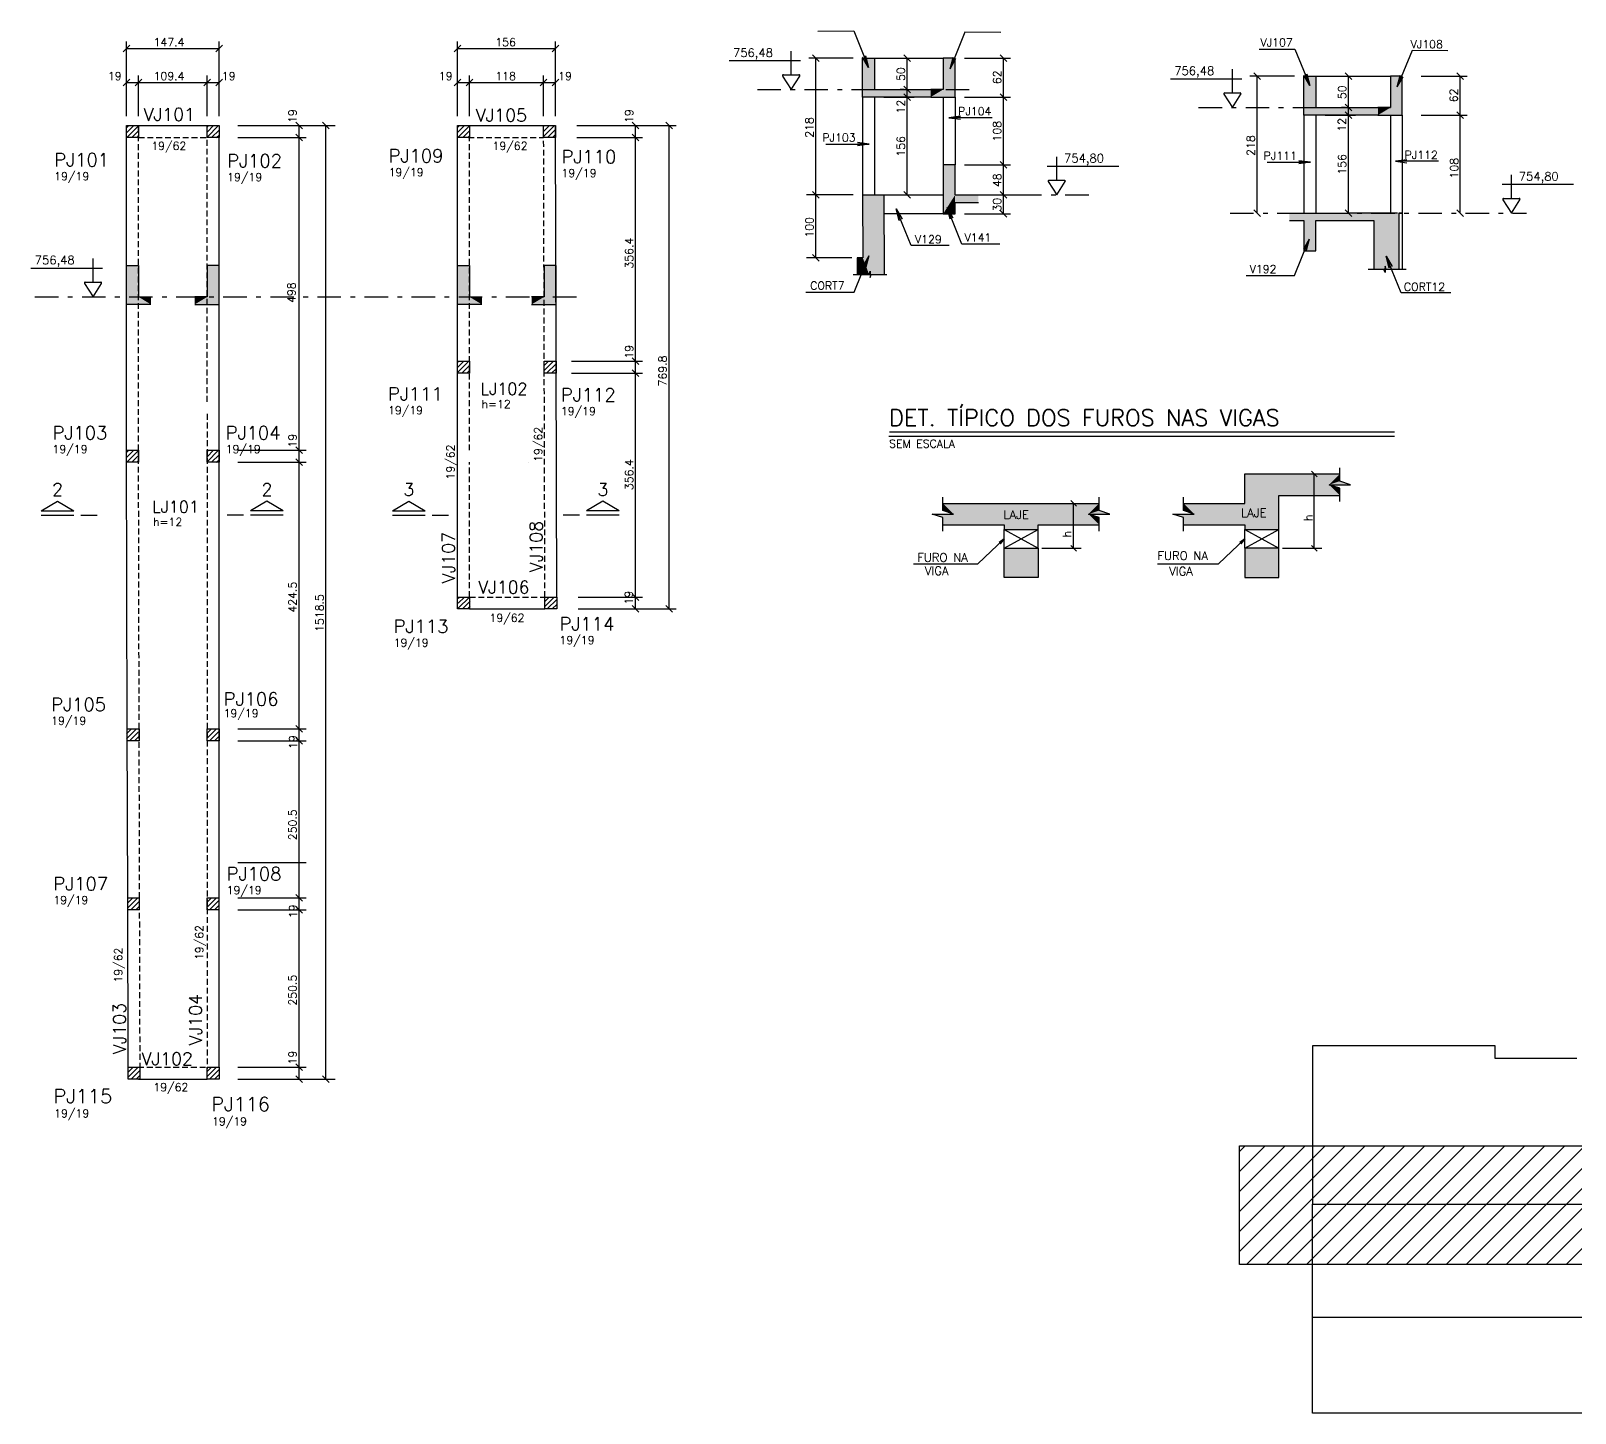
# Model space of a CAD drawing. Extents: x 64041 to 73506, y 0 to 6308.
# Drawn here: x 69678 to 72138, y 2997 to 5198 of the extents above; entities that cross this region are included whole.
import ezdxf

# ---------------------------------------------------------------- set-up
doc = ezdxf.new("R2010")
doc.units = 0
doc.header["$LTSCALE"] = 75
doc.header["$MEASUREMENT"] = 0
doc.linetypes.add('ESTILO_TQS_0003', pattern=[1, 0.5, -0.2, 0.1, -0.2])
doc.linetypes.add('HIDDEN2', pattern=[0.1875, 0.125, -0.0625])
doc.layers.get('0').update_dxf_attribs({"color": 3, "linetype": 'CONTINUOUS'})
for name, color, linetype in [('1', 3, 'CONTINUOUS'), ('204', 1, 'ESTILO_TQS_0003'), ('210', 3, 'HIDDEN2'), ('212', 3, 'CONTINUOUS'), ('213', 3, 'CONTINUOUS'), ('216', 3, 'CONTINUOUS'), ('220', 5, 'CONTINUOUS'), ('221', 1, 'CONTINUOUS'), ('222', 6, 'CONTINUOUS'), ('226', 4, 'CONTINUOUS'), ('230', 3, 'CONTINUOUS'), ('231', 1, 'CONTINUOUS'), ('233', 6, 'CONTINUOUS'), ('249', 1, 'CONTINUOUS'), ('250', 1, 'CONTINUOUS'), ('253', 253, 'CONTINUOUS')]:
    doc.layers.add(name, color=color, linetype=linetype)
doc.styles.get("Standard").update_dxf_attribs({"font": 'ROMANS.SHX'})

# ---------------------------------------------------------------- blocks, each defined once
blk = doc.blocks.new('_HEB62A6EED5-000', base_point=(588885.539592, 109504.88121))
for p, q in [((592476.2109, 108036.203498), (592644.600948, 108204.593547)), ((592476.2109, 108068.023303), (592612.781143, 108204.593547)), ((592476.2109, 108099.843109), (592580.961338, 108204.593547)), ((592476.2109, 108131.662914), (592549.141533, 108204.593547)), ((592476.2109, 108163.482719), (592517.321728, 108204.593547)), ((592476.2109, 108195.302524), (592485.501922, 108204.593547)), ((592487.52526, 108015.698054), (592676.420753, 108204.593547)), ((592519.345065, 108015.698054), (592708.240559, 108204.593547)), ((592551.16487, 108015.698054), (592740.060364, 108204.593547)), ((592582.984675, 108015.698054), (592771.880169, 108204.593547)), ((592614.804481, 108015.698054), (592803.699974, 108204.593547)), ((592646.624286, 108015.698054), (592835.519779, 108204.593547)), ((592678.444091, 108015.698054), (592867.339584, 108204.593547)), ((592710.263896, 108015.698054), (592899.159389, 108204.593547)), ((592742.083701, 108015.698054), (592930.979195, 108204.593547)), ((592773.903506, 108015.698054), (592962.799, 108204.593547)), ((592805.723312, 108015.698054), (592994.618805, 108204.593547)), ((592837.543117, 108015.698054), (593026.43861, 108204.593547)), ((592869.362922, 108015.698054), (593058.258415, 108204.593547)), ((592901.182727, 108015.698054), (593090.07822, 108204.593547)), ((592933.002532, 108015.698054), (593121.898026, 108204.593547)), ((592964.822337, 108015.698054), (593153.717831, 108204.593547)), ((592996.642142, 108015.698054), (593185.537636, 108204.593547)), ((593028.461948, 108015.698054), (593217.357441, 108204.593547)), ((593060.281753, 108015.698054), (593249.177246, 108204.593547)), ((593092.101558, 108015.698054), (593280.997051, 108204.593547)), ((593123.921363, 108015.698054), (593312.816856, 108204.593547)), ((593155.741168, 108015.698054), (593344.636662, 108204.593547)), ((593187.560973, 108015.698054), (593376.456467, 108204.593547)), ((593219.380779, 108015.698054), (593408.276272, 108204.593547)), ((593251.200584, 108015.698054), (593440.096077, 108204.593547)), ((593283.020389, 108015.698054), (593471.915882, 108204.593547)), ((593314.840194, 108015.698054), (593503.735687, 108204.593547)), ((593346.659999, 108015.698054), (593535.555493, 108204.593547)), ((593378.479804, 108015.698054), (593567.375298, 108204.593547)), ((593410.299609, 108015.698054), (593599.195103, 108204.593547)), ((593442.119415, 108015.698054), (593631.014908, 108204.593547)), ((593473.93922, 108015.698054), (593662.834713, 108204.593547)), ((593505.759025, 108015.698054), (593694.654518, 108204.593547)), ((593537.57883, 108015.698054), (593726.474323, 108204.593547)), ((593569.398635, 108015.698054), (593758.294129, 108204.593547)), ((593601.21844, 108015.698054), (593790.113934, 108204.593547)), ((593633.038246, 108015.698054), (593821.933739, 108204.593547)), ((593664.858051, 108015.698054), (593853.753544, 108204.593547)), ((593696.677856, 108015.698054), (593885.573349, 108204.593547)), ((593728.497661, 108015.698054), (593917.393154, 108204.593547)), ((593760.317466, 108015.698054), (593949.21296, 108204.593547)), ((593792.137271, 108015.698054), (593981.032765, 108204.593547)), ((593823.957076, 108015.698054), (594012.85257, 108204.593547)), ((593855.776882, 108015.698054), (594044.672375, 108204.593547)), ((593887.596687, 108015.698054), (594076.49218, 108204.593547)), ((593919.416492, 108015.698054), (594108.311985, 108204.593547)), ((593951.236297, 108015.698054), (594140.13179, 108204.593547)), ((593983.056102, 108015.698054), (594171.951596, 108204.593547)), ((594014.875907, 108015.698054), (594203.771401, 108204.593547)), ((594046.695713, 108015.698054), (594234.26457, 108203.266911)), ((594078.515518, 108015.698054), (594234.26457, 108171.447106)), ((594110.335323, 108015.698054), (594234.26457, 108139.627301)), ((594142.155128, 108015.698054), (594234.26457, 108107.807496)), ((594173.974933, 108015.698054), (594234.26457, 108075.987691)), ((594205.794738, 108015.698054), (594234.26457, 108044.167885))]:
    blk.add_line(p, q)
blk = doc.blocks.new('_HD52A70B891-001')
for p, q in [((3372.75062, 365.779033), (3384.077595, 377.106008)), ((3372.75062, 373.733985), (3376.122644, 377.106008)), ((3373.032547, 358.106008), (3391.75062, 376.824082)), ((3380.987498, 358.106008), (3391.75062, 368.869131)), ((3388.942449, 358.106008), (3391.75062, 360.91418))]:
    blk.add_line(p, q)
blk = doc.blocks.new('_HD52A70B891-002')
for p, q in [((3501.133607, 358.927848), (3519.311767, 377.106008)), ((3501.133607, 366.8828), (3511.356816, 377.106008)), ((3501.133607, 374.837751), (3503.401865, 377.106008)), ((3508.266719, 358.106008), (3520.133607, 369.972897)), ((3516.22167, 358.106008), (3520.133607, 362.017946))]:
    blk.add_line(p, q)
blk = doc.blocks.new('_HD52A70B891-003')
for p, q in [((3873.992401, 365.858883), (3885.239527, 377.106008)), ((3873.992401, 373.813834), (3877.284575, 377.106008)), ((3874.194478, 358.106008), (3892.992401, 376.903932)), ((3882.149429, 358.106008), (3892.992401, 368.94898)), ((3890.10438, 358.106008), (3892.992401, 360.994029))]:
    blk.add_line(p, q)
blk = doc.blocks.new('_HD52A70B891-004')
for p, q in [((4011.034753, 359.712111), (4028.42865, 377.106008)), ((4011.034753, 367.667063), (4020.473699, 377.106008)), ((4011.034753, 375.622014), (4012.518747, 377.106008)), ((4017.383601, 358.106008), (4030.034753, 370.75716)), ((4025.338552, 358.106008), (4030.034753, 362.802209))]:
    blk.add_line(p, q)
blk = doc.blocks.new('_HD52A70B891-005')
for p, q in [((3873.992401, -15.978779), (3891.677769, 1.706589)), ((3873.992401, -8.023828), (3883.722817, 1.706589)), ((3873.992401, -0.068876), (3875.767866, 1.706589)), ((3880.63272, -17.293411), (3892.992401, -4.93373)), ((3888.587671, -17.293411), (3892.992401, -12.888681))]:
    blk.add_line(p, q)
blk = doc.blocks.new('_HD52A70B891-006')
for p, q in [((4012.024079, -13.181273), (4026.91194, 1.706589)), ((4012.024079, -5.226322), (4018.956989, 1.706589)), ((4015.866892, -17.293411), (4031.024079, -2.136225)), ((4023.821843, -17.293411), (4031.024079, -10.091176))]:
    blk.add_line(p, q)
blk = doc.blocks.new('_HD52A70B891-009')
for p, q in [((3372.75062, -668.364634), (3388.695669, -652.419585)), ((3372.75062, -660.409683), (3380.740718, -652.419585)), ((3372.75062, -652.454732), (3372.785767, -652.419585)), ((3377.650621, -671.419585), (3391.75062, -657.319585)), ((3385.605572, -671.419585), (3391.75062, -665.274537))]:
    blk.add_line(p, q)
blk = doc.blocks.new('_HD52A70B891-010')
for p, q in [((3501.133607, -667.260868), (3515.97489, -652.419585)), ((3501.133607, -659.305917), (3508.019939, -652.419585)), ((3504.929841, -671.419585), (3520.133607, -656.215819)), ((3512.884793, -671.419585), (3520.133607, -664.17077))]:
    blk.add_line(p, q)

msp = doc.modelspace()

# ---------------------------------------------------------------- linework, layer by layer
for p, q in [((70471.2, 4511), (70471.2, 4511)), ((70471.2, 4511), (70471.2, 4511)), ((69694.4, 4426.5), (69746.4, 4426.5)), ((69757.5, 4426.5), (69783.5, 4426.5)), ((70016.8, 4426.5), (69990.8, 4426.5)), ((70079.9, 4426.5), (70027.9, 4426.5)), ((70254.1, 4426.5), (70306, 4426.5)), ((70317.1, 4426.5), (70343.1, 4426.5)), ((70552, 4426.5), (70526, 4426.5)), ((70615, 4426.5), (70563.1, 4426.5))]:
    msp.add_line(p, q)
at = {"layer": '1'}
for p, q in [((71021.9, 5154.5), (71131.3, 5154.5)), ((71724.8, 5125.6), (71843.6, 5125.6)), ((71002.9, 5092.5), (71002.9, 4936.5)), ((71021.9, 5092.5), (71021.9, 4936.5)), ((71111.5, 5092.5), (71111.5, 5092.5)), ((71131.3, 5092.5), (71131.3, 4984.5)), ((71150.3, 5092.5), (71150.3, 4984.5)), ((69830.6, 4530), (69830.6, 5047)), ((69849.6, 5047), (69958.9, 5047)), ((70376.8, 5047), (70494.8, 5047)), ((70515.9, 4296.2), (70513.8, 5047)), ((71705.8, 5063.6), (71705.8, 4907.6)), ((71724.8, 5063.6), (71724.8, 4907.6)), ((71823.8, 5063.6), (71823.8, 5063.6)), ((71843.6, 5063.6), (71843.6, 4907.6)), ((71862.6, 5063.6), (71862.6, 4907.6)), ((69978, 4530), (69978, 5028)), ((70357.8, 4530), (70357.8, 5028)), ((71036.9, 4936.5), (71131.3, 4936.5)), ((71131.3, 4906.5), (71036.9, 4906.5)), ((71857.1, 4907.6), (71862.6, 4907.6)), ((71862.6, 4907.6), (71862.6, 4818)), ((69831.6, 4086.4), (69830.6, 4530)), ((69978, 3547.5), (69978, 4532.1)), ((70357.8, 4296.2), (70357.8, 4535.4)), ((71228.5, 4373.9), (71228.5, 4403.9)), ((71282.5, 4373.9), (71282.5, 4403.9)), ((71611.9, 4373.9), (71611.9, 4403.9)), ((71665.9, 4373.9), (71665.9, 4403.9)), ((70376.8, 4277.2), (70496.9, 4277.2)), ((69832.3, 3817), (69831.6, 4086.4)), ((69833.1, 3544.9), (69832.3, 3817)), ((69849.6, 3528.5), (69958.9, 3528.5))]:
    msp.add_line(p, q, dxfattribs=at)
at = {"layer": '204'}
for p, q in [((70835.3, 5104.5), (71175.2, 5104.5)), ((71538.2, 5075.6), (71843.6, 5075.6)), ((71250.6, 4936.5), (71364.9, 4936.5)), ((71588.3, 4907.6), (72060.4, 4907.6)), ((71862.6, 4907.6), (71857.1, 4907.6)), ((71857.1, 4907.6), (71862.6, 4907.6)), ((69684.6, 4774.2), (70559.7, 4774.2))]:
    msp.add_line(p, q, dxfattribs=at)
at = {"layer": '210'}
for p, q in [((69849.6, 4530), (69849.6, 5047)), ((69849.6, 5028), (69958.9, 5028)), ((69958.9, 4607), (69958.9, 5028)), ((70375.1, 5028), (70494.8, 5028)), ((70376.8, 4530), (70376.8, 5028)), ((70496.9, 4296.1), (70494.9, 5028)), ((69959, 4588), (69959, 3544.9)), ((69850.6, 4086.5), (69849.6, 4530)), ((70376.8, 4296.2), (70376.8, 4511)), ((70376.8, 4296.2), (70496.9, 4296.2)), ((69851.3, 3817), (69850.6, 4086.5)), ((69852.1, 3545), (69851.3, 3817)), ((69848.7, 3547.5), (69959, 3547.5)), ((69959, 3528.5), (69959, 3547.5))]:
    msp.add_line(p, q, dxfattribs=at)
at = {"layer": '216'}
for p, q in [((69825.2, 5164.4), (69835.9, 5175)), ((69972.6, 5164.4), (69983.2, 5175)), ((70352.5, 5164.4), (70363.1, 5175)), ((70508.5, 5164.4), (70519.1, 5175)), ((70933.7, 5149.2), (70923.1, 5159.8)), ((71079.4, 5149.2), (71068.7, 5159.8)), ((71232.7, 5149.2), (71222.1, 5159.8)), ((69825.2, 5110.3), (69835.9, 5120.9)), ((69844.2, 5110.3), (69854.9, 5120.9)), ((69844.2, 5110.3), (69854.9, 5120.9)), ((69953.6, 5110.3), (69964.2, 5120.9)), ((69953.6, 5110.3), (69964.2, 5120.9)), ((69972.6, 5110.3), (69983.2, 5120.9)), ((70352.5, 5110.3), (70363.1, 5120.9)), ((70371.5, 5110.3), (70382.1, 5120.9)), ((70371.5, 5110.3), (70382.1, 5120.9)), ((70489.5, 5110.3), (70500.1, 5120.9)), ((70489.5, 5110.3), (70500.1, 5120.9)), ((70508.5, 5110.3), (70519.1, 5120.9)), ((71636.6, 5120.3), (71626, 5130.9)), ((71782.3, 5120.3), (71771.7, 5130.9)), ((71960, 5120.3), (71949.4, 5130.9)), ((71079.4, 5099.2), (71068.7, 5109.8)), ((71079.4, 5099.2), (71068.7, 5109.8)), ((71079.4, 5087.2), (71068.7, 5097.8)), ((71079.4, 5087.2), (71068.7, 5097.8)), ((71232.7, 5087.2), (71222.1, 5097.8)), ((71232.7, 5087.2), (71222.1, 5097.8)), ((71782.3, 5070.3), (71771.7, 5080.9)), ((71782.3, 5070.3), (71771.7, 5080.9)), ((71782.3, 5058.3), (71771.7, 5068.9)), ((71960, 5058.3), (71949.4, 5068.9)), ((71960, 5058.3), (71949.4, 5068.9)), ((70110.6, 5041.7), (70100, 5052.3)), ((70153.1, 5041.7), (70142.5, 5052.3)), ((70646.5, 5041.7), (70635.9, 5052.3)), ((70699.9, 5041.7), (70689.3, 5052.3)), ((70110.6, 5022.7), (70100, 5033.3)), ((70110.6, 5022.7), (70100, 5033.3)), ((70646.5, 5022.7), (70635.9, 5033.3)), ((70646.5, 5022.7), (70635.9, 5033.3)), ((71232.7, 4979.2), (71222.1, 4989.8)), ((71232.7, 4979.2), (71222.1, 4989.8)), ((70933.7, 4931.2), (70923.1, 4941.8)), ((70933.7, 4931.2), (70923.1, 4941.8)), ((71079.4, 4931.2), (71068.7, 4941.8)), ((71232.7, 4931.2), (71222.1, 4941.8)), ((71232.7, 4931.2), (71222.1, 4941.8)), ((71232.7, 4901.2), (71222.1, 4911.8)), ((71636.6, 4902.3), (71626, 4912.9)), ((71636.6, 4902.3), (71626, 4912.9)), ((71782.3, 4902.3), (71771.7, 4912.9)), ((71782.3, 4902.3), (71771.7, 4912.9)), ((71960, 4902.3), (71949.4, 4912.9)), ((71960, 4902.3), (71949.4, 4912.9)), ((70933.7, 4831.2), (70923.1, 4841.8)), ((70646.5, 4666.3), (70635.9, 4676.9)), ((70646.5, 4666.3), (70635.9, 4676.9)), ((70646.5, 4647.3), (70635.9, 4657.9)), ((70646.5, 4647.3), (70635.9, 4657.9)), ((70110.6, 4524.6), (70100, 4535.3)), ((70110.6, 4524.6), (70100, 4535.3)), ((70110.6, 4505.6), (70100, 4516.3)), ((70110.6, 4505.6), (70100, 4516.3)), ((71727, 4487.7), (71718.1, 4496.6)), ((71343.5, 4440.9), (71334.7, 4449.8)), ((71343.5, 4369.4), (71334.7, 4378.3)), ((71727, 4369.4), (71718.1, 4378.3)), ((70646.5, 4290.9), (70635.9, 4301.5)), ((70646.5, 4290.9), (70635.9, 4301.5)), ((70646.5, 4271.9), (70635.9, 4282.5)), ((70699.9, 4271.9), (70689.3, 4282.5)), ((70110.6, 4081.1), (70100, 4091.7)), ((70110.6, 4081.1), (70100, 4091.7)), ((70110.6, 4062.1), (70100, 4072.7)), ((70110.6, 4062.1), (70100, 4072.7)), ((70110.6, 3811.7), (70100, 3822.3)), ((70110.6, 3811.7), (70100, 3822.3)), ((70110.6, 3792.7), (70100, 3803.3)), ((70110.6, 3792.7), (70100, 3803.3)), ((70110.6, 3542.2), (70100, 3552.8)), ((70110.6, 3542.2), (70100, 3552.8)), ((70110.6, 3523.2), (70100, 3533.8)), ((70110.6, 3523.2), (70100, 3533.8)), ((70153.1, 3523.2), (70142.5, 3533.8))]:
    msp.add_line(p, q, dxfattribs=at)
at = {"layer": '220'}
for p, q in [((71150.3, 4984.5), (71131.3, 4984.5)), ((71131.3, 4984.5), (71131.3, 4906.5)), ((71150.3, 4936.5), (71150.3, 4984.5)), ((71002.9, 4936.5), (71036.9, 4936.5)), ((71036.9, 4936.5), (71037.2, 4810)), ((71150.3, 4936.5), (71187.4, 4936.5)), ((71150.3, 4906.5), (71150.3, 4924.5)), ((71150.3, 4924.5), (71187.4, 4924.5)), ((71131.3, 4906.5), (71150.3, 4906.5)), ((71682.8, 4907.6), (71777.3, 4907.6)), ((71855.1, 4907.6), (71777.3, 4907.6)), ((71777.3, 4895.6), (71817.1, 4895.6)), ((71817.1, 4895.6), (71817.3, 4818)), ((71857.1, 4907.6), (71857.3, 4818)), ((71130.9, 4445.4), (71379.8, 4445.4))]:
    msp.add_line(p, q, dxfattribs=at)
for points in [[(71111.5, 5092.5), (71002.9, 5092.5), (71002.9, 5154.5), (71021.9, 5154.5), (71021.9, 5104.5), (71111.5, 5104.5)], [(71111.5, 5092.5), (71150.3, 5092.5), (71150.3, 5154.5), (71131.3, 5154.5), (71131.3, 5104.5), (71111.5, 5104.5)], [(71823.8, 5063.6), (71705.8, 5063.6), (71705.8, 5125.6), (71724.8, 5125.6), (71724.8, 5075.6), (71823.8, 5075.6)], [(71823.8, 5063.6), (71862.6, 5063.6), (71862.6, 5125.6), (71843.6, 5125.6), (71843.6, 5075.6), (71823.8, 5075.6)], [(71002.9, 4936.5), (71003.2, 4836.5), (70994.3, 4836.5), (70994.3, 4810)], [(71682.8, 4895.6), (71682.8, 4895.6), (71705.8, 4895.6), (71705.8, 4847.6), (71724.8, 4847.6), (71724.8, 4895.6), (71817.1, 4895.6)], [(69869.4, 4762.2), (69830.6, 4762.2), (69830.6, 4824.2), (69849.6, 4824.2), (69849.6, 4774.2), (69869.4, 4774.2)], [(69939.1, 4762.2), (69978, 4762.2), (69978, 4824.2), (69959, 4824.2), (69959, 4774.2), (69939.1, 4774.2)], [(70396.6, 4762.2), (70357.8, 4762.2), (70357.8, 4824.2), (70376.8, 4824.2), (70376.8, 4774.2), (70396.6, 4774.2)], [(70475.7, 4762.2), (70514.6, 4762.2), (70514.6, 4824.2), (70495.6, 4824.2), (70495.6, 4774.2), (70475.7, 4774.2)], [(71514.3, 4445.4), (71611.9, 4445.4), (71611.9, 4492.2), (71763.2, 4492.2)], [(71514.3, 4411.3), (71611.9, 4411.3), (71611.9, 4403.9), (71665.9, 4403.9), (71665.9, 4458.1), (71763.2, 4458.1)], [(71130.9, 4411.3), (71228.5, 4411.3), (71228.5, 4403.9), (71282.5, 4403.9), (71282.5, 4411.3), (71379.8, 4411.3)], [(71228.5, 4373.9), (71282.5, 4373.9), (71282.5, 4327.3), (71228.5, 4327.3), (71228.5, 4373.9)], [(71611.9, 4373.9), (71611.9, 4327.3), (71665.9, 4327.3), (71665.9, 4373.9), (71611.9, 4373.9)]]:
    msp.add_lwpolyline(points, dxfattribs=at)
at = {"layer": '221'}
for p, q in [((71228.5, 4373.9), (71282.5, 4403.9)), ((71228.5, 4403.9), (71282.5, 4373.9)), ((71611.9, 4373.9), (71665.9, 4403.9)), ((71611.9, 4403.9), (71665.9, 4373.9))]:
    msp.add_line(p, q, dxfattribs=at)
for points in [[(70931.7, 5197.4), (70988.8, 5197.8), (71012.3, 5139.7), (71007.6, 5157.9), (71012.3, 5139.7), (71003, 5156)], [(71223, 5195.1), (71165.9, 5195.6), (71142.4, 5137.5), (71147.1, 5155.6), (71142.4, 5137.5), (71151.6, 5153.8)], [(71634.7, 5168.5), (71691.7, 5168.9), (71715.2, 5110.8), (71710.5, 5129), (71715.2, 5110.8), (71706, 5127.1)], [(71935.3, 5166.2), (71878.2, 5166.7), (71854.7, 5108.6), (71859.4, 5126.7), (71854.7, 5108.6), (71864, 5124.9)], [(71209.4, 5059.6), (71140.5, 5059.6), (71159, 5062.1), (71140.5, 5059.6), (71159, 5057.2)], [(70944.4, 5017.4), (71013.3, 5017.4), (70994.7, 5019.9), (71013.3, 5017.4), (70994.7, 5015)], [(71647.3, 4988.5), (71716.2, 4988.5), (71697.6, 4991), (71716.2, 4988.5), (71697.6, 4986.1)], [(71920.5, 4990.1), (71851.6, 4990.1), (71870.1, 4992.5), (71851.6, 4990.1), (71870.1, 4987.6)], [(71140.9, 4856.1), (71080.1, 4856.1), (71056.6, 4914.2), (71061.3, 4896), (71056.6, 4914.2), (71065.8, 4897.8)], [(71221.8, 4858.4), (71161, 4858.4), (71137.4, 4916.5), (71142.2, 4898.3), (71137.4, 4916.5), (71146.7, 4900.2)], [(71613.8, 4808.2), (71690.9, 4808.2), (71714.4, 4866.3), (71709.7, 4848.1), (71714.4, 4866.3), (71705.2, 4850)], [(70912.4, 4781.6), (70989.5, 4781.6), (71013, 4839.7), (71008.3, 4821.6), (71013, 4839.7), (71003.7, 4823.4)], [(71869, 4818), (71836.8, 4818), (71835.1, 4823), (71835.1, 4813), (71833.4, 4818), (71808.4, 4818)], [(71940.2, 4780.8), (71860.6, 4780.8), (71837, 4838.9), (71841.7, 4820.7), (71837, 4838.9), (71846.3, 4822.5)], [(70988, 4810), (71013.3, 4810), (71014.9, 4815), (71014.9, 4805), (71016.6, 4810), (71041.7, 4810)], [(71763.2, 4448.1), (71763.2, 4469.4), (71746.2, 4475.1), (71780.2, 4475.1), (71763.2, 4480.8), (71763.2, 4502.2)], [(71130.9, 4401.3), (71130.9, 4422.7), (71113.8, 4428.3), (71147.9, 4428.3), (71130.9, 4434), (71130.9, 4455.4)], [(71379.8, 4401.3), (71379.8, 4422.7), (71362.8, 4428.3), (71396.8, 4428.3), (71379.8, 4434), (71379.8, 4455.4)], [(71514.3, 4401.3), (71514.3, 4422.7), (71497.3, 4428.3), (71531.3, 4428.3), (71514.3, 4434), (71514.3, 4455.4)]]:
    msp.add_lwpolyline(points, dxfattribs=at)
at = {"layer": '222'}
for p, q in [((71045.7, 4559.2), (71850.2, 4559.2)), ((69832.3, 3817), (69851.3, 3817)), ((69832.3, 3798), (69832.3, 3817)), ((69851.3, 3798), (69851.3, 3817)), ((69958.9, 3817), (69977.9, 3817)), ((69958.9, 3798), (69958.9, 3817)), ((69977.9, 3798), (69977.9, 3817)), ((69851.3, 3798), (69832.3, 3798)), ((69977.9, 3798), (69958.9, 3798)), ((69833.1, 3547.5), (69852.1, 3547.5)), ((69833.1, 3528.5), (69833.1, 3547.5)), ((69852.1, 3528.5), (69852.1, 3547.5)), ((69958.9, 3547.5), (69977.9, 3547.5)), ((69958.9, 3528.5), (69958.9, 3547.5)), ((69977.9, 3547.5), (69977.9, 3528.5)), ((69852.1, 3528.5), (69833.1, 3528.5)), ((69977.1, 3528.5), (69958.1, 3528.5)), ((69977.9, 3528.5), (69958.9, 3528.5))]:
    msp.add_line(p, q, dxfattribs=at)
for points in [[(69830.6, 5028), (69830.6, 5047), (69849.6, 5047), (69849.6, 5028), (69830.6, 5028)], [(69958.9, 5028), (69958.9, 5047), (69977.9, 5047), (69977.9, 5028), (69958.9, 5028)], [(70357.8, 5028), (70357.8, 5047), (70376.8, 5047), (70376.8, 5028), (70357.8, 5028)], [(70494.8, 5028), (70494.8, 5047), (70513.8, 5047), (70513.8, 5028), (70494.8, 5028)], [(70357.8, 4652.6), (70357.8, 4671.6), (70376.8, 4671.6), (70376.8, 4652.6), (70357.8, 4652.6)], [(70495.8, 4652.6), (70495.8, 4671.6), (70514.8, 4671.6), (70514.8, 4652.6), (70495.8, 4652.6)], [(69830.6, 4510.9), (69830.6, 4530), (69849.6, 4530), (69849.6, 4511), (69830.6, 4511)], [(69958.9, 4510.9), (69958.9, 4530), (69977.9, 4530), (69977.9, 4511), (69958.9, 4511)], [(70357.8, 4277.2), (70357.8, 4296.2), (70376.8, 4296.2), (70376.8, 4277.2), (70357.8, 4277.2)], [(70496.9, 4277.2), (70496.9, 4296.2), (70515.9, 4296.2), (70515.9, 4277.2), (70496.9, 4277.2)], [(69831.6, 4067.4), (69831.6, 4086.4), (69850.6, 4086.4), (69850.6, 4067.4), (69831.6, 4067.4)], [(69958.9, 4067.4), (69958.9, 4086.4), (69977.9, 4086.4), (69977.9, 4067.4), (69958.9, 4067.4)], [(69958.9, 3528.5), (69958.9, 3547.5), (69977.9, 3547.5), (69977.9, 3528.5), (69958.9, 3528.5)]]:
    msp.add_lwpolyline(points, dxfattribs=at)
at = {"layer": '226'}
for p, q in [((69694.4, 4433.7), (69720.4, 4448.7)), ((69694.4, 4433.7), (69746.4, 4433.7)), ((69720.4, 4448.7), (69746.4, 4433.7)), ((70053.9, 4448.7), (70027.9, 4433.7)), ((70079.9, 4433.7), (70027.9, 4433.7)), ((70079.9, 4433.7), (70053.9, 4448.7)), ((70254.1, 4433.7), (70280.1, 4448.7)), ((70254.1, 4433.7), (70306, 4433.7)), ((70280.1, 4448.7), (70306, 4433.7)), ((70589, 4448.7), (70563.1, 4433.7)), ((70615, 4433.7), (70563.1, 4433.7)), ((70615, 4433.7), (70589, 4448.7))]:
    msp.add_line(p, q, dxfattribs=at)
at = {"layer": '230'}
msp.add_line((71719.8, 3149.5), (73294.4, 3149.5), dxfattribs=at)
for points in [[(72140.4, 3561.5), (72010.8, 3561.5), (72010.8, 3581.5), (71719.8, 3581.5), (71719.8, 3329.5), (72140.4, 3329.5)], [(71719.8, 3329.5), (73294.4, 3329.5), (73294.4, 2996.5), (71719.8, 2996.5), (71719.8, 3329.5)]]:
    msp.add_lwpolyline(points, dxfattribs=at)
at = {"layer": '231'}
for p, q in [((70790.2, 5150.5), (70904.2, 5150.5)), ((70889.2, 5128), (70889.2, 5165.5)), ((70875.6, 5125.9), (70889.2, 5104.5)), ((70876.8, 5128), (70889.2, 5128)), ((70889.2, 5128), (70901.6, 5128)), ((70889.2, 5104.5), (70902.8, 5125.9)), ((71493.2, 5121.6), (71607.1, 5121.6)), ((71592.1, 5099.1), (71592.1, 5136.6)), ((71578.6, 5097), (71592.1, 5075.6)), ((71579.7, 5099.1), (71592.1, 5099.1)), ((71592.1, 5099.1), (71604.5, 5099.1)), ((71592.1, 5075.6), (71605.7, 5097)), ((71312.2, 4960), (71312.2, 4997.5)), ((71297.2, 4982.5), (71411.2, 4982.5)), ((71298.6, 4957.9), (71312.2, 4936.5)), ((71299.8, 4960), (71312.2, 4960)), ((71312.2, 4960), (71324.6, 4960)), ((71312.2, 4936.5), (71325.8, 4957.9)), ((72021.5, 4953.6), (72135.4, 4953.6)), ((72036.5, 4931.1), (72036.5, 4968.6)), ((72022.9, 4929), (72036.5, 4907.6)), ((72024, 4931.1), (72036.4, 4931.1)), ((72036.5, 4931.1), (72048.9, 4931.1)), ((72036.5, 4907.6), (72050, 4929)), ((69777.1, 4797.7), (69777.1, 4835.2)), ((69678.1, 4820.2), (69792.1, 4820.2)), ((69764.7, 4797.7), (69777.1, 4797.7)), ((69777.1, 4797.7), (69789.5, 4797.7)), ((69763.5, 4795.6), (69777.1, 4774.2)), ((69777.1, 4774.2), (69790.6, 4795.6)), ((71044.8, 4552.4), (71850.2, 4552.4))]:
    msp.add_line(p, q, dxfattribs=at)
msp.add_lwpolyline([(71603.1, 3422.3), (73361.2, 3422.3), (73361.2, 3233.4), (71603.1, 3233.4), (71603.1, 3422.3)], dxfattribs=at)
for centre, start, end in [((70876.8, 5126.6), 90, 212.3723), ((70901.6, 5126.6), 327.623, 90), ((71579.7, 5097.7), 90, 212.3723), ((71604.5, 5097.7), 327.623, 90), ((71299.8, 4958.6), 90, 212.377), ((71324.6, 4958.6), 327.6277, 90), ((72024, 4929.7), 90, 212.377), ((72048.9, 4929.7), 327.6277, 90), ((69764.7, 4796.4), 90, 212.3723), ((69789.5, 4796.4), 327.623, 90)]:
    msp.add_arc(centre, 1.36, start, end, dxfattribs=at)
at = {"layer": '249'}
for points in [[(71084, 4349.1), (71186.5, 4349.1), (71228.5, 4388.9), (71222.2, 4381.1), (71228.5, 4388.9), (71220.4, 4383)], [(71472.7, 4349.1), (71569.9, 4349.1), (71611.9, 4388.9), (71605.6, 4381.1), (71611.9, 4388.9), (71603.8, 4383)]]:
    msp.add_lwpolyline(points, dxfattribs=at)
at = {"layer": '250'}
for p, q in [((69830.6, 5126.9), (69830.6, 5181)), ((69830.6, 5169.7), (69977.9, 5169.7)), ((69977.9, 5126.9), (69977.9, 5181)), ((70357.8, 5126.9), (70357.8, 5181)), ((70357.8, 5169.7), (70513.8, 5169.7)), ((70513.8, 5126.9), (70513.8, 5181)), ((70987.9, 5154.5), (70917.1, 5154.5)), ((70928.4, 4936.5), (70928.4, 5154.5)), ((71061.6, 5154.5), (71062.8, 5154.5)), ((71074.1, 5104.5), (71074.1, 5154.5)), ((71165.3, 5154.5), (71238.7, 5154.5)), ((71227.4, 5092.5), (71227.4, 5154.5)), ((69830.6, 5062), (69830.6, 5126.9)), ((69849.6, 5062), (69849.6, 5126.9)), ((69958.9, 5062), (69958.9, 5126.9)), ((69977.9, 5062), (69977.9, 5126.9)), ((70357.8, 5062), (70357.8, 5126.9)), ((70376.8, 5062), (70376.8, 5126.9)), ((70494.8, 5062), (70494.8, 5126.9)), ((70513.8, 5062), (70513.8, 5126.9)), ((71690.8, 5125.6), (71620, 5125.6)), ((71631.3, 4907.6), (71631.3, 5125.6)), ((71764.5, 5125.6), (71765.7, 5125.6)), ((71777, 5075.6), (71777, 5125.6)), ((71892.6, 5125.6), (71966, 5125.6)), ((71954.7, 5063.6), (71954.7, 5125.6)), ((69830.6, 5115.6), (69849.6, 5115.6)), ((69849.6, 5115.6), (69958.9, 5115.6)), ((69958.9, 5115.6), (69977.9, 5115.6)), ((70357.8, 5115.6), (70376.8, 5115.6)), ((70376.8, 5115.6), (70494.8, 5115.6)), ((70494.8, 5115.6), (70513.8, 5115.6)), ((71036.9, 5092.5), (71085.3, 5092.5)), ((71069.4, 5104.5), (71062.8, 5104.5)), ((71074.1, 5092.5), (71074.1, 5104.5)), ((71074.1, 4936.5), (71074.1, 5092.5)), ((71165.3, 5092.5), (71238.7, 5092.5)), ((71227.4, 4984.5), (71227.4, 5092.5)), ((71772.3, 5075.6), (71765.7, 5075.6)), ((71777, 5063.6), (71777, 5075.6)), ((70007.9, 5047), (70116.5, 5047)), ((70105.3, 5028), (70105.3, 5047)), ((70116.5, 5047), (70162.8, 5047)), ((70147.8, 3528.5), (70147.8, 5047)), ((70547.9, 5047), (70652.5, 5047)), ((70641.2, 5028), (70641.2, 5047)), ((70652.5, 5047), (70705.8, 5047)), ((70694.6, 4277.2), (70694.6, 5047)), ((71739.8, 5063.6), (71788.2, 5063.6)), ((71777, 4907.6), (71777, 5063.6)), ((71892.6, 5063.6), (71966, 5063.6)), ((71954.7, 4907.6), (71954.7, 5063.6)), ((70007.9, 5028), (70116.5, 5028)), ((70105.3, 4530), (70105.3, 5028)), ((70547.9, 5028), (70652.5, 5028)), ((70641.2, 4671.6), (70641.2, 5028)), ((71165.3, 4984.5), (71238.7, 4984.5)), ((71227.4, 4936.5), (71227.4, 4984.5)), ((70985.8, 4936.5), (70913.4, 4936.5)), ((70987.9, 4936.5), (70917.1, 4936.5)), ((70928.4, 4836.5), (70928.4, 4936.5)), ((71165.3, 4936.5), (71251.4, 4936.5)), ((71165.3, 4936.5), (71250.6, 4936.5)), ((71165.3, 4936.5), (71238.7, 4936.5)), ((71227.4, 4906.5), (71227.4, 4936.5)), ((71165.3, 4906.5), (71238.7, 4906.5)), ((70985.8, 4836.5), (70913.4, 4836.5)), ((70539.4, 4671.6), (70652.5, 4671.6)), ((70539.4, 4652.6), (70652.5, 4652.6)), ((70641.2, 4652.6), (70641.2, 4671.6)), ((70641.2, 4296.2), (70641.2, 4652.6)), ((70007.9, 4530), (70116.5, 4530)), ((70105.3, 4511), (70105.3, 4530)), ((70007.9, 4511), (70116.5, 4511)), ((70105.3, 3547.5), (70105.3, 4511)), ((71722.5, 4373.9), (71722.5, 4492.2)), ((71339.1, 4373.9), (71339.1, 4445.4)), ((71288.5, 4373.9), (71351, 4373.9)), ((71671.9, 4373.9), (71734.5, 4373.9)), ((70549.9, 4296.2), (70652.5, 4296.2)), ((70641.2, 4277.2), (70641.2, 4296.2)), ((70549.9, 4277.2), (70652.5, 4277.2)), ((70652.5, 4277.2), (70705.8, 4277.2)), ((70007.9, 4086.4), (70116.5, 4086.4)), ((70105.3, 4067.4), (70105.3, 4086.4)), ((70007.9, 4067.4), (70116.5, 4067.4)), ((70007.9, 3873.6), (70116.5, 3873.6)), ((70007.9, 3817), (70116.5, 3817)), ((70105.3, 3798), (70105.3, 3817)), ((70007.9, 3798), (70116.5, 3798)), ((70007.9, 3547.5), (70116.5, 3547.5)), ((70105.3, 3528.5), (70105.3, 3547.5)), ((70007.9, 3528.5), (70116.5, 3528.5)), ((70116.5, 3528.5), (70162.8, 3528.5))]:
    msp.add_line(p, q, dxfattribs=at)
at = {"layer": '253'}
for points in [[(71021.9, 5104.5), (71021.9, 5154.5), (71002.9, 5154.5)], [(71021.9, 5104.5), (71002.9, 5154.5), (71002.9, 5092.5)], [(71131.3, 5104.5), (71131.3, 5154.5), (71150.3, 5154.5)], [(71131.3, 5104.5), (71150.3, 5154.5), (71150.3, 5092.5)], [(71724.8, 5075.6), (71724.8, 5125.6), (71705.8, 5125.6)], [(71724.8, 5075.6), (71705.8, 5125.6), (71705.8, 5063.6)], [(71843.6, 5075.6), (71843.6, 5125.6), (71862.6, 5125.6)], [(71843.6, 5075.6), (71862.6, 5125.6), (71862.6, 5063.6)], [(71021.9, 5104.5), (71002.9, 5092.5), (71111.5, 5092.5)], [(71021.9, 5104.5), (71111.5, 5092.5), (71111.5, 5104.5)], [(71131.3, 5104.5), (71150.3, 5092.5), (71111.5, 5092.5)], [(71131.3, 5104.5), (71111.5, 5092.5), (71111.5, 5104.5)], [(71724.8, 5075.6), (71705.8, 5063.6), (71823.8, 5063.6)], [(71724.8, 5075.6), (71823.8, 5063.6), (71823.8, 5075.6)], [(71823.8, 5075.6), (71823.8, 5063.6), (71823.8, 5063.6)], [(71843.6, 5075.6), (71862.6, 5063.6), (71823.8, 5063.6)], [(71843.6, 5075.6), (71823.8, 5063.6), (71823.8, 5075.6)], [(71150.3, 4936.5), (71131.3, 4906.5), (71150.3, 4984.5)], [(71150.3, 4984.5), (71131.3, 4906.5), (71131.3, 4984.5)], [(71003.2, 4836.5), (71002.9, 4936.5), (71036.9, 4936.5)], [(71036.9, 4936.5), (71013.3, 4810), (71003.2, 4836.5)], [(71014.9, 4815), (71013.3, 4810), (71036.9, 4936.5)], [(71014.9, 4805), (71014.9, 4815), (71036.9, 4936.5)], [(71014.9, 4805), (71036.9, 4936.5), (71016.6, 4810)], [(71036.9, 4936.5), (71037.2, 4810), (71016.6, 4810)], [(71150.3, 4936.5), (71150.3, 4906.5), (71131.3, 4906.5)], [(71150.3, 4936.5), (71187.4, 4936.5), (71150.3, 4924.5)], [(71150.3, 4936.5), (71150.3, 4924.5), (71150.3, 4906.5)], [(71150.3, 4924.5), (71187.4, 4936.5), (71187.4, 4924.5)], [(71705.8, 4895.6), (71682.8, 4895.6), (71777.3, 4907.6)], [(71777.3, 4907.6), (71682.8, 4895.6), (71682.8, 4907.6)], [(71724.8, 4895.6), (71705.8, 4895.6), (71777.3, 4907.6)], [(71724.8, 4847.6), (71705.8, 4847.6), (71724.8, 4895.6)], [(71705.8, 4847.6), (71705.8, 4895.6), (71724.8, 4895.6)], [(71777.3, 4907.6), (71777.3, 4895.6), (71724.8, 4895.6)], [(71857.1, 4907.6), (71777.3, 4907.6), (71777.3, 4895.6)], [(71857.1, 4907.6), (71777.3, 4895.6), (71817.1, 4895.6)], [(71857.1, 4907.6), (71817.1, 4895.6), (71817.3, 4818)], [(71857.1, 4907.6), (71817.3, 4818), (71833.4, 4818)], [(71857.1, 4907.6), (71833.4, 4818), (71835.1, 4823)], [(71857.1, 4907.6), (71835.1, 4823), (71836.8, 4818)], [(71857.1, 4907.6), (71836.8, 4818), (71857.1, 4907.6)], [(71857.3, 4818), (71857.1, 4907.6), (71836.8, 4818)], [(69849.6, 4774.2), (69849.6, 4824.2), (69830.6, 4824.2)], [(69849.6, 4774.2), (69830.6, 4824.2), (69830.6, 4762.2)], [(69959, 4774.2), (69959, 4824.2), (69978, 4824.2)], [(69959, 4774.2), (69978, 4824.2), (69978, 4762.2)], [(70376.8, 4774.2), (70376.8, 4824.2), (70357.8, 4824.2)], [(70376.8, 4774.2), (70357.8, 4824.2), (70357.8, 4762.2)], [(70495.6, 4774.2), (70495.6, 4824.2), (70514.6, 4824.2)], [(70495.6, 4774.2), (70514.6, 4824.2), (70514.6, 4762.2)], [(71013.3, 4810), (70994.3, 4810), (71003.2, 4836.5)], [(71003.2, 4836.5), (70994.3, 4810), (70994.3, 4836.5)], [(71835.1, 4823), (71833.4, 4818), (71835.1, 4813)], [(69849.6, 4774.2), (69830.6, 4762.2), (69869.4, 4762.2)], [(69849.6, 4774.2), (69869.4, 4762.2), (69869.4, 4774.2)], [(69959, 4774.2), (69978, 4762.2), (69939.1, 4762.2)], [(69959, 4774.2), (69939.1, 4762.2), (69939.1, 4774.2)], [(70376.8, 4774.2), (70357.8, 4762.2), (70396.6, 4762.2)], [(70376.8, 4774.2), (70396.6, 4762.2), (70396.6, 4774.2)], [(70495.6, 4774.2), (70514.6, 4762.2), (70475.7, 4762.2)], [(70495.6, 4774.2), (70475.7, 4762.2), (70475.7, 4774.2)], [(71763.2, 4492.2), (71611.9, 4445.4), (71665.9, 4458.1)], [(71763.2, 4492.2), (71611.9, 4492.2), (71611.9, 4445.4)], [(71746.2, 4475.1), (71763.2, 4492.2), (71665.9, 4458.1)], [(71763.2, 4480.8), (71763.2, 4492.2), (71746.2, 4475.1)], [(71780.2, 4475.1), (71763.2, 4480.8), (71746.2, 4475.1)], [(71665.9, 4458.1), (71611.9, 4445.4), (71665.9, 4403.9)], [(71665.9, 4458.1), (71763.2, 4458.1), (71746.2, 4475.1)], [(71763.2, 4458.1), (71763.2, 4469.4), (71746.2, 4475.1)], [(71113.8, 4428.3), (71130.9, 4422.7), (71147.9, 4428.3)], [(71130.9, 4434), (71147.9, 4428.3), (71130.9, 4445.4)], [(71147.9, 4428.3), (71379.8, 4445.4), (71130.9, 4445.4)], [(71130.9, 4422.7), (71228.5, 4411.3), (71147.9, 4428.3)], [(71147.9, 4428.3), (71228.5, 4411.3), (71379.8, 4445.4)], [(71228.5, 4411.3), (71282.5, 4411.3), (71379.8, 4445.4)], [(71379.8, 4445.4), (71282.5, 4411.3), (71362.8, 4428.3)], [(71282.5, 4411.3), (71379.8, 4411.3), (71362.8, 4428.3)], [(71379.8, 4434), (71379.8, 4445.4), (71362.8, 4428.3)], [(71396.8, 4428.3), (71379.8, 4434), (71362.8, 4428.3)], [(71362.8, 4428.3), (71379.8, 4411.3), (71379.8, 4422.7)], [(71531.3, 4428.3), (71497.3, 4428.3), (71514.3, 4422.7)], [(71531.3, 4428.3), (71611.9, 4445.4), (71514.3, 4445.4)], [(71531.3, 4428.3), (71514.3, 4445.4), (71514.3, 4434)], [(71531.3, 4428.3), (71514.3, 4422.7), (71611.9, 4411.3)], [(71531.3, 4428.3), (71611.9, 4411.3), (71611.9, 4445.4)], [(71611.9, 4445.4), (71611.9, 4411.3), (71665.9, 4403.9)], [(71130.9, 4422.7), (71130.9, 4411.3), (71228.5, 4411.3)], [(71228.5, 4403.9), (71282.5, 4403.9), (71228.5, 4411.3)], [(71282.5, 4403.9), (71282.5, 4411.3), (71228.5, 4411.3)], [(71514.3, 4422.7), (71514.3, 4411.3), (71611.9, 4411.3)], [(71665.9, 4403.9), (71611.9, 4411.3), (71611.9, 4403.9)], [(71228.5, 4373.9), (71228.5, 4327.3), (71282.5, 4327.3)], [(71228.5, 4373.9), (71282.5, 4327.3), (71282.5, 4373.9)], [(71228.5, 4373.9), (71282.5, 4373.9), (71228.5, 4373.9)], [(71611.9, 4373.9), (71611.9, 4327.3), (71665.9, 4327.3)], [(71611.9, 4373.9), (71665.9, 4327.3), (71665.9, 4373.9)], [(71611.9, 4373.9), (71665.9, 4373.9), (71611.9, 4373.9)]]:
    msp.add_solid(points, dxfattribs=at)

# ---------------------------------------------------------------- block references
at = {"layer": '221'}
for name, p in [('_HD52A70B891-001', (66457.8, 4669.9)), ('_HD52A70B891-002', (66457.8, 4669.9)), ('_HD52A70B891-003', (66483.8, 4669.9)), ('_HD52A70B891-004', (66483.8, 4669.9)), ('_HD52A70B891-005', (66483.8, 4669.9)), ('_HD52A70B891-006', (66483.8, 4669.9)), ('_HD52A70B891-001', (66457.8, 4152.8)), ('_HD52A70B891-002', (66457.8, 4152.8)), ('_HD52A70B891-005', (66484.9, 4294.5)), ('_HD52A70B891-006', (66484.9, 4294.5)), ('_HD52A70B891-009', (66457.8, 4738.8)), ('_HD52A70B891-010', (66457.8, 4738.8)), ('_HD52A70B891-009', (66459.6, 4469.4)), ('_HD52A70B891-010', (66457.8, 4469.4)), ('_HD52A70B891-009', (66460.3, 4199.9)), ('_HD52A70B891-010', (66457.8, 4199.9))]:
    msp.add_blockref(name, p, dxfattribs=at)
at = {"layer": '249'}
msp.add_blockref('_HEB62A6EED5-000', (68012.4, 4722.6), dxfattribs=at)

# ---------------------------------------------------------------- texts
for s, p in [('756,48', (70796.5, 5156.3)), ('756,48', (71499.4, 5127.5)), ('754,80', (71323.9, 4988.3)), ('754,80', (72048.2, 4959.5)), ('756,48', (69684.3, 4826.1))]:
    msp.add_text(s, height=13.5).set_placement(p)
at = {"layer": '212'}
for s, p in [('VJ107', (71636.8, 5173)), ('VJ108', (71875.9, 5170.2)), ('19/62', (69869.9, 5008.3)), ('19/62', (70413.5, 5008.3)), ('V129', (71086.4, 4859.5)), ('V141', (71165.5, 4862.4)), ('V192', (71619.6, 4812.1)), ('CORT7', (70919.5, 4785.7)), ('CORT12', (71865.2, 4783.8)), ('19/62', (70408.6, 4256.6)), ('19/62', (69873.2, 3509.2))]:
    msp.add_text(s, height=12.75, dxfattribs=at).set_placement(p)
for p in [(70492.7, 4511.4), (70352.9, 4483.3), (69952.8, 3718.1), (69823.7, 3682.1)]:
    msp.add_text('19/62', height=12.75, rotation=90, dxfattribs=at).set_placement(p)
at = {"layer": '213'}
for s, p in [('PJ104', (71155.1, 5063.5)), ('PJ103', (70938.8, 5021.5)), ('PJ111', (71641.7, 4992.6)), ('PJ112', (71866.2, 4993.9)), ('19/19', (69715.3, 4960)), ('19/19', (69990.8, 4958.6)), ('19/19', (70248, 4966.4)), ('19/19', (70523.4, 4965)), ('19/19', (70247, 4587.2)), ('19/19', (70522.4, 4585.8)), ('19/19', (69712.6, 4525.3)), ('19/19', (69988.5, 4525.4)), ('19/19', (70256, 4217.1)), ('19/19', (70520.2, 4221.1)), ('19/19', (69985.1, 4104.7)), ('19/19', (69710.5, 4092.7)), ('19/19', (69990, 3823)), ('19/19', (69713.9, 3807.2)), ('19/19', (69715.3, 3467.5)), ('19/19', (69966.7, 3454.8))]:
    msp.add_text(s, height=12.75, dxfattribs=at).set_placement(p)
at = {"layer": '216'}
for s, height, p in [('147.4', 12.75, (69873.6, 5173.5)), ('156', 12.75, (70417.9, 5173.5)), ('19', 12.75, (69800.8, 5119.5)), ('109.4', 12.75, (69873.6, 5119.5)), ('19', 12.75, (69982.2, 5119.5)), ('19', 12.75, (70328, 5119.5)), ('118', 12.75, (70417.9, 5119.5)), ('19', 12.75, (70518.1, 5119.5)), ('h=12', 12.75, (70396, 4597.1)), ('SEM ESCALA', 12.75, (71045.2, 4534)), ('LAJE', 13.5, (71227.2, 4420.6)), ('LAJE', 13.5, (71605.9, 4423.6)), ('h=12', 12.75, (69872.8, 4409.4)), ('FURO NA', 13.5, (71090.1, 4352.4)), ('FURO NA', 13.5, (71472.7, 4355.3)), ('VIGA', 13.5, (71102.2, 4331.2)), ('VIGA', 13.5, (71491.3, 4330.6))]:
    msp.add_text(s, height=height, dxfattribs=at).set_placement(p)
for s, p in [('50', (71070.2, 5118)), ('62', (71223.6, 5113)), ('50', (71773.1, 5089.1)), ('62', (71950.9, 5084.1)), ('19', (70101.4, 5051.2)), ('19', (70637.4, 5051.2)), ('12', (71070, 5066.2)), ('218', (70924.6, 5027.6)), ('108', (71223.6, 5021.6)), ('12', (71772.9, 5037.3)), ('156', (71070.2, 4997.6)), ('218', (71627.5, 4998.8)), ('156', (71773.1, 4968.8)), ('108', (71951.8, 4962.8)), ('48', (71223.6, 4949)), ('30', (71223.6, 4910)), ('100', (70924.6, 4868.6)), ('356.4', (70637.4, 4819.2)), ('498', (70099.6, 4764.6)), ('19', (70637.4, 4675.8)), ('769.8', (70690.8, 4631.5)), ('19', (70101.4, 4534.2)), ('356.4', (70637.4, 4466.4)), ('424.5', (70101.4, 4271.3)), ('1518.5', (70144.3, 4240.6)), ('19', (70636.8, 4284.2)), ('19', (70102.3, 4054.3)), ('250.5', (70101.4, 3908.9)), ('19', (70102.3, 3784.9)), ('250.5', (70101.4, 3645.4)), ('19', (70101.4, 3551.7))]:
    msp.add_text(s, height=12.75, rotation=90, dxfattribs=at).set_placement(p)
at = {"layer": '220'}
for s, height, p in [('PJ101', 21, (69715.3, 4981.9)), ('PJ102', 21, (69990.8, 4980.5)), ('PJ109', 21, (70248, 4988.3)), ('PJ110', 21, (70523.4, 4986.9)), ('PJ111', 21, (70247, 4609.1)), ('PJ112', 21, (70522.4, 4607.7)), ('PJ103', 21, (69712.6, 4547.1)), ('PJ104', 21, (69988.5, 4547.3)), ('PJ113', 21, (70256, 4239)), ('PJ114', 21, (70520.2, 4242.9)), ('PJ105', 21, (69710.5, 4114.5)), ('PJ106', 21, (69985.3, 4123.2)), ('PJ108', 21, (69990, 3844.9)), ('PJ107', 21, (69713.9, 3829.1)), ('PJ115', 22.5, (69714.1, 3489.9)), ('PJ116', 22.5, (69965.5, 3477.3))]:
    msp.add_text(s, height=height, dxfattribs=at).set_placement(p)
for p in [(71719.5, 4416.9), (71335.2, 4390.8)]:
    msp.add_text('h', height=13.5, rotation=90, dxfattribs=at).set_placement(p)
at = {"layer": '222'}
msp.add_text('DET. TÍPICO DOS FUROS NAS VIGAS', height=26.25, dxfattribs=at).set_placement((71045.2, 4568.6))
at = {"layer": '226'}
for s, p in [('LJ102', (70394.4, 4618.4)), ('LJ101', (69871.2, 4430.7))]:
    msp.add_text(s, height=18.75, dxfattribs=at).set_placement(p)
at = {"layer": '233'}
for s, height, p in [('VJ101', 20.25, (69857.9, 5054.7)), ('VJ105', 20.25, (70386.8, 5053.4)), ('2', 20, (69712, 4457.4)), ('2', 20, (70045.6, 4457.4)), ('3', 20, (70271.6, 4457.4)), ('3', 20, (70580.7, 4457.4)), ('VJ106', 20.25, (70390.8, 4301.7)), ('VJ102', 20.25, (69854.6, 3550.6))]:
    msp.add_text(s, height=height, dxfattribs=at).set_placement(p)
for s, p in [('VJ108', (70493.1, 4335.8)), ('VJ107', (70353.3, 4318.2)), ('VJ103', (69829.3, 3568.2)), ('VJ104', (69950.5, 3582.4))]:
    msp.add_text(s, height=20.25, rotation=90, dxfattribs=at).set_placement(p)

doc.saveas('drawing.dxf')
